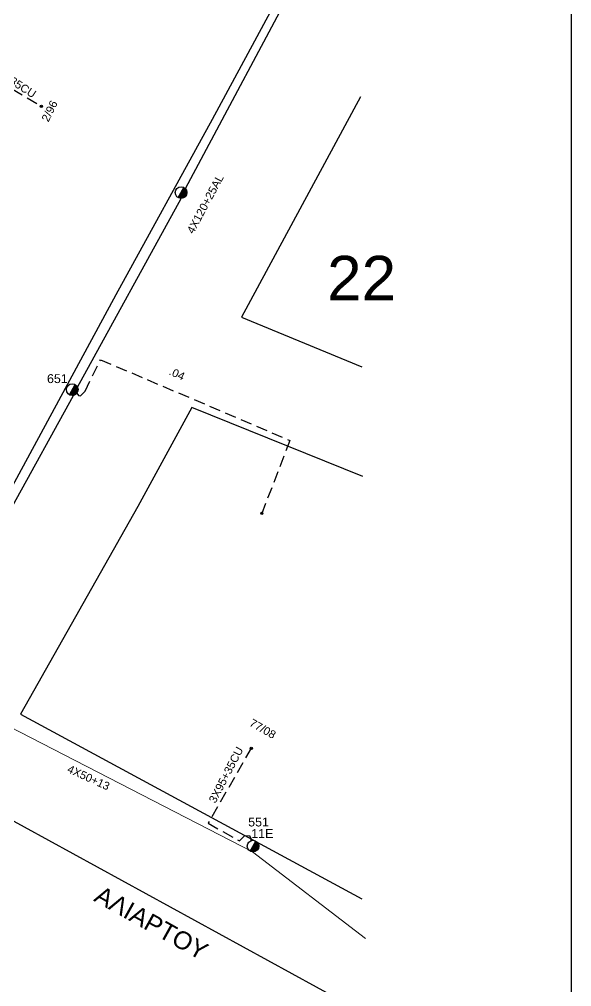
# Model space of a CAD drawing. Header units: millimetres. Extents: x 800 to 1929, y 264 to 786.
# Drawn here: x 1760.6 to 1822.7, y 599.9 to 708.7 of the extents above; entities that cross this region are included whole.
import ezdxf

# ---------------------------------------------------------------- set-up
doc = ezdxf.new("R2010")
doc.units = ezdxf.units.MM
doc.linetypes.add('DASHED', pattern=[19.05, 12.7, -6.35])
doc.layers.add('Άγνωστα', color=7, linetype='Continuous', lineweight=5)
for name, color, linetype in [('Επιγραφές - Σχήματα', 7, 'Continuous'), ('Καλώδια ΧΤ   3x95+35 CU', 7, 'DASHED'), ('Στύλος ΦΜ', 7, 'Continuous'), ('Στύλος ΦΜ @ 1', 7, 'Continuous'), ('Συνδέσεις', 7, 'Continuous'), ('Συνεστραμμένα ΧΤ   4x120+25 AL', 7, 'SYN_LINE'), ('Υπόβαθρο ΔΕΗ', 7, 'Continuous'), ('Υπόγεια Καλώδια Δικτύου ΧΤ   .04', 7, 'DASHED')]:
    doc.layers.add(name, color=color, linetype=linetype)
doc.styles.add('arial', font='arial.ttf')
doc.styles.get("Standard").update_dxf_attribs({"font": 'arial.ttf'})
doc.linetypes.add('SYN_LINE', pattern='A,0.5,-0.0001,["/\\/\\/\\/",Standard,S=0.1,R=0,X=0,Y=-0.05],-0.25', length=0.7501)

# ---------------------------------------------------------------- blocks, each defined once
blk = doc.blocks.new('*U37')
at = {"layer": 'Συνδέσεις', "linetype": 'SYN_LINE', "ltscale": 40}
blk.add_hatch(color=256, dxfattribs=at).paths.add_polyline_path([(0.5, -0.01, 1), (-0.5, -0.01, 1)])
at = {"layer": 'Συνδέσεις'}
blk.add_circle((0, -0.01), 0.5, dxfattribs=at)
blk = doc.blocks.new('ΥΠΑΡΧΩΝ ΤΣΙΜΕΝΤΕΝΙΟΣ ΣΤΥΛΟΣ')
at = {"layer": 'Στύλος ΦΜ'}
blk.add_hatch(color=256, dxfattribs=at).paths.add_polyline_path([(-1.29, -2.28, 0.574793), (2.62, 0, 0.268822), (1.3, 2.27)])
blk.add_line((-1.29, -2.28), (1.3, 2.27), dxfattribs=at)
blk.add_circle((0, 0), 2.62, dxfattribs=at)
at = {"layer": 'Στύλος ΦΜ', "flags": 4}
for tag, p in [('ΑΡΙΘΜΟΣ', (-4.68, 8.05)), ('ΤΥΠΟΣ', (-4.91, 3.03))]:
    blk.add_attdef(tag, p, '', height=4, dxfattribs=at)

msp = doc.modelspace()

# ---------------------------------------------------------------- linework, layer by layer
at = {"layer": 'Άγνωστα', "color": 85, "ltscale": 0.1}
msp.add_lwpolyline([(1749.418, 634.299), (1786.805, 615.059), (1799.499, 605.3)], dxfattribs=at)
at = {"layer": 'Επιγραφές - Σχήματα'}
msp.add_lwpolyline([(800.476, 264.095), (1822.688, 263.717), (1822.688, 785.504), (800.476, 785.504)], close=True, dxfattribs=at)
at = {"layer": 'Καλώδια ΧΤ   3x95+35 CU', "color": 27, "ltscale": 0.1}
msp.add_lwpolyline([(1753.179, 699.673), (1753.399, 699.818), (1753.403, 700.089), (1753.179, 700.238), (1753.057, 700.356), (1754.879, 703.731), (1763.061, 698.909)], dxfattribs=at)
at = {"layer": 'Καλώδια ΧΤ   3x95+35 CU', "color": 85, "ltscale": 0.1}
msp.add_lwpolyline([(1786.66, 626.708), (1781.804, 618.276), (1785.336, 616.284), (1785.903, 616.853), (1786.461, 616.896), (1786.607, 616.553), (1786.625, 616.518), (1786.597, 616.292)], dxfattribs=at)
at = {"layer": 'Συνεστραμμένα ΧΤ   4x120+25 AL', "color": 85, "ltscale": 10}
for points in [[(1779.252, 689.649), (1792.785, 715.052)], [(1767.107, 667.334), (1778.768, 688.554)], [(1749.266, 635.249), (1759.794, 653.943), (1766.655, 666.397)]]:
    msp.add_lwpolyline(points, dxfattribs=at)
at = {"layer": 'Υπόβαθρο ΔΕΗ', "ltscale": 0.1}
for points in [[(1758.561, 653.914), (1771.479, 677.743), (1782.286, 697.48), (1792.093, 715.607), (1767.982, 726.723), (1756.274, 705.014), (1744.735, 683.453), (1736.224, 667.712), (1728.921, 653.917), (1725.733, 648.092), (1748.667, 635.466), (1758.561, 653.914)], [(1799.198, 657.28), (1779.978, 665.031), (1773.905, 653.902), (1760.712, 630.542), (1799.109, 609.762)], [(1799.478, 596.837), (1755.63, 620.836), (1736.723, 585.697), (1782.292, 561.776), (1791.049, 578.277)]]:
    msp.add_lwpolyline(points, dxfattribs=at)
at = {"layer": 'Υπόβαθρο ΔΕΗ'}
msp.add_lwpolyline([(1798.945, 699.979), (1785.555, 675.192), (1799.077, 669.607)], dxfattribs=at)
at = {"layer": 'Υπόγεια Καλώδια Δικτύου ΧΤ   .04', "color": 85, "ltscale": 0.1}
msp.add_lwpolyline([(1767.031, 666.625), (1767.217, 666.378), (1767.468, 666.352), (1767.961, 666.866), (1769.704, 670.407), (1791.011, 661.331), (1787.841, 653.119)], dxfattribs=at)

# ---------------------------------------------------------------- block references
at = {"layer": 'Καλώδια ΧΤ   3x95+35 CU', "xscale": 0.25, "yscale": 0.25, "zscale": 0.25}
msp.add_blockref('*U37', (1786.66, 626.708), dxfattribs=at)
at = {"layer": 'Στύλος ΦΜ @ 1', "ltscale": 40, "xscale": 0.25, "yscale": 0.25, "zscale": 0.25}
msp.add_blockref('ΥΠΑΡΧΩΝ ΤΣΙΜΕΝΤΕΝΙΟΣ ΣΤΥΛΟΣ', (1778.768, 689.208), dxfattribs=at)
at = {"layer": 'Στύλος ΦΜ @ 1', "ltscale": 40}
ref = msp.add_blockref('ΥΠΑΡΧΩΝ ΤΣΙΜΕΝΤΕΝΙΟΣ ΣΤΥΛΟΣ', (1766.524, 667.038), dxfattribs=dict(at, xscale=0.25, yscale=0.25, zscale=0.25))
ref.add_attrib('ΤΥΠΟΣ', '651', (1763.688, 667.779), dxfattribs={"layer": 'Στύλος ΦΜ', "height": 1, "flags": 4})
ref = msp.add_blockref('ΥΠΑΡΧΩΝ ΤΣΙΜΕΝΤΕΝΙΟΣ ΣΤΥΛΟΣ', (1786.86, 615.693), dxfattribs=dict(at, xscale=0.25, yscale=0.25, zscale=0.25))
ref.add_attrib('ΤΥΠΟΣ', '11E', (1786.659, 616.615), dxfattribs={"layer": 'Στύλος ΦΜ', "height": 1, "flags": 4})
ref.add_attrib('ΑΡΙΘΜΟΣ', '551', (1786.315, 617.909), dxfattribs={"layer": 'Στύλος ΦΜ', "height": 1, "flags": 4})
at = {"layer": 'Συνδέσεις', "xscale": 0.25, "yscale": 0.25, "zscale": 0.25}
for p in [(1763.061, 698.912), (1787.842, 653.122)]:
    msp.add_blockref('*U37', p, dxfattribs=at)

# ---------------------------------------------------------------- texts
at = {"layer": 'Άγνωστα', "insert": (1766.248, 624.868), "char_height": 0.9, "width": 7.62842, "attachment_point": 1, "rotation": 335.4151}
msp.add_mtext('4X50+13', dxfattribs=at)
at = {"layer": 'Επιγραφές - Σχήματα', "ltscale": 40, "insert": (1763.03, 697.48), "char_height": 0.9, "width": 47.0228, "attachment_point": 1, "rotation": 63.75463, "style": 'arial'}
msp.add_mtext('{\\fArial|b0|i0|c161|p34;2/96}', dxfattribs=at)
at = {"layer": 'Επιγραφές - Σχήματα', "insert": (1795.184, 682.09), "char_height": 5, "width": 21.57091, "attachment_point": 1}
msp.add_mtext('22', dxfattribs=at)
at = {"layer": 'Επιγραφές - Σχήματα', "attachment_point": 1}
for s, insert, char_height, width, rotation in [('\\pt0.9;77/08', (1786.814, 630.07), 0.9, 3.54108, 330.19979), ('ΑΛΙΑΡΤΟΥ', (1769.815, 611.333), 2, 15.00172, 330.87538)]:
    msp.add_mtext(s, dxfattribs=dict(at, insert=insert, char_height=char_height, width=width, rotation=rotation))
at = {"layer": 'Καλώδια ΧΤ   3x95+35 CU', "color": 7, "char_height": 0.9, "width": 84.18588, "attachment_point": 1}
for insert, rotation in [((1756.799, 704.295), 327.00095), ((1781.83, 620.866), 62.53864)]:
    msp.add_mtext('3X95+35CU', dxfattribs=dict(at, insert=insert, rotation=rotation))
at = {"layer": 'Συνεστραμμένα ΧΤ   4x120+25 AL', "color": 7, "insert": (1779.354, 684.919), "char_height": 0.9, "width": 84.18588, "attachment_point": 1, "rotation": 61.78118}
msp.add_mtext('4X120+25AL', dxfattribs=at)
at = {"layer": 'Υπόγεια Καλώδια Δικτύου ΧΤ   .04', "color": 7, "insert": (1777.702, 669.589), "char_height": 0.9, "width": 84.18588, "attachment_point": 1, "rotation": 335.50094}
msp.add_mtext('.04', dxfattribs=at)

doc.saveas('drawing.dxf')
